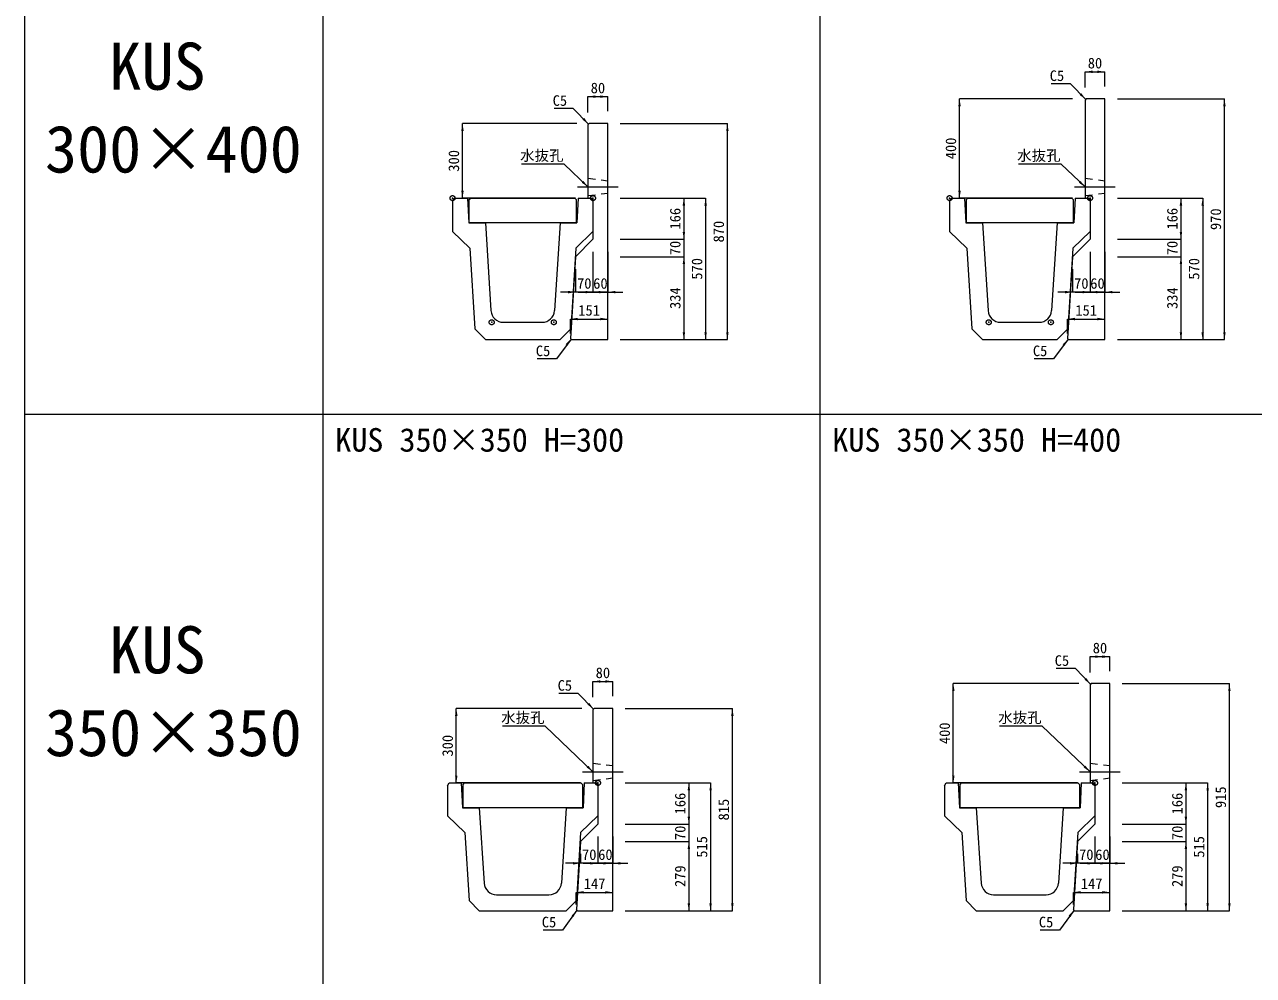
# Model space of a CAD drawing. Units: millimetres at full size, sheet at 1:40. Extents: x 86 to 35886, y -15691 to 10257.
# Drawn here: x 86 to 5031, y -8851 to -5022 of the extents above; entities that cross this region are included whole.
import ezdxf
from ezdxf.enums import TextEntityAlignment as Align

# ---------------------------------------------------------------- set-up
doc = ezdxf.new("R2010")
doc.units = ezdxf.units.MM
doc.header["$LTSCALE"] = 40
doc.header["$PDMODE"] = 32
doc.header["$PDSIZE"] = 20
doc.linetypes.add('USER1', pattern=[28.575, 19.05, -3.175, 3.175, -3.175])
doc.linetypes.add('USER2', pattern=[1.35, 0.75, -0.6])
for name, color, linetype, lineweight in [('パネックスKUS', 2, 'Continuous', 20), ('図枠', 5, 'Continuous', 13), ('寸法線', 7, 'Continuous', 13), ('引出線', 4, 'Continuous', 13), ('本体', 2, 'Continuous', 13), ('補助線', 8, 'USER1', 13)]:
    doc.layers.add(name, color=color, linetype=linetype, lineweight=lineweight)
doc.layers.add('文字', color=7, linetype='Continuous')
doc.styles.add('ＭＳ ゴシック', font='')
doc.styles.get('ＭＳ ゴシック').set_extended_font_data('MS Gothic')

# ---------------------------------------------------------------- blocks, each defined once
blk = doc.blocks.new('filled_arrow')
at = {"color": 0, "linetype": 'Continuous', "lineweight": -2}
blk.add_solid([(7.5, 1.25), (0, 0), (7.5, -1.25)], dxfattribs=at)

msp = doc.modelspace()

# ---------------------------------------------------------------- linework, layer by layer
at = {"layer": 'パネックスKUS'}
for p, q in [((4358.23, -5320.5), (4353.23, -5325.5)), ((4353.23, -5325.5), (4353.23, -5720.5)), ((4433.23, -5320.5), (4358.23, -5320.5)), ((4433.23, -6290.5), (4433.23, -5320.5)), ((2358.23, -5420.5), (2353.23, -5425.5)), ((2353.23, -5425.5), (2353.23, -5720.5)), ((2433.23, -5420.5), (2358.23, -5420.5)), ((2433.23, -6290.5), (2433.23, -5420.5)), ((2353.23, -5720.5), (2373.23, -5720.5)), ((2373.23, -5720.5), (2373.23, -5886.5)), ((4353.23, -5720.5), (4373.23, -5720.5)), ((4373.23, -5720.5), (4373.23, -5886.5)), ((2373.23, -5886.5), (2303.23, -5956.5)), ((4373.23, -5886.5), (4303.23, -5956.5)), ((2303.23, -5956.5), (2282.55, -6285.51)), ((4303.23, -5956.5), (4282.55, -6285.51)), ((2287.23, -6290.5), (2282.55, -6285.51)), ((2287.23, -6290.5), (2433.23, -6290.5)), ((4287.23, -6290.5), (4282.55, -6285.51)), ((4287.23, -6290.5), (4433.23, -6290.5)), ((4378.23, -7675.56), (4373.23, -7680.56)), ((4373.23, -7680.56), (4373.23, -8075.56)), ((4453.23, -7675.56), (4378.23, -7675.56)), ((4453.23, -8590.56), (4453.23, -7675.56)), ((2378.23, -7775.56), (2373.23, -7780.56)), ((2373.23, -7780.56), (2373.23, -8075.56)), ((2453.23, -7775.56), (2378.23, -7775.56)), ((2453.23, -8590.56), (2453.23, -7775.56)), ((2373.23, -8075.56), (2393.23, -8075.56)), ((2393.23, -8075.56), (2393.23, -8241.56)), ((4373.23, -8075.56), (4393.23, -8075.56)), ((4393.23, -8075.56), (4393.23, -8241.56)), ((2393.23, -8241.56), (2323.23, -8311.56)), ((4393.23, -8241.56), (4323.23, -8311.56)), ((2323.23, -8311.56), (2306.54, -8585.57)), ((4323.23, -8311.56), (4306.54, -8585.57)), ((2311.23, -8590.56), (2306.54, -8585.57)), ((2311.23, -8590.56), (2453.23, -8590.56)), ((4311.23, -8590.56), (4306.54, -8585.57)), ((4311.23, -8590.56), (4453.23, -8590.56))]:
    msp.add_line(p, q, dxfattribs=at)
at = {"layer": 'パネックスKUS', "linetype": 'USER2', "lineweight": 9}
for p, q in [((2353.23, -5640.5), (2433.23, -5650.5)), ((4353.23, -5640.5), (4433.23, -5650.5)), ((2353.23, -5710.5), (2433.23, -5700.5)), ((4353.23, -5710.5), (4433.23, -5700.5)), ((2373.23, -7995.56), (2453.23, -8005.56)), ((4373.23, -7995.56), (4453.23, -8005.56)), ((2373.23, -8065.56), (2453.23, -8055.56)), ((4373.23, -8065.56), (4453.23, -8055.56))]:
    msp.add_line(p, q, dxfattribs=at)
at = {"layer": '図枠'}
for p, q in [((86.23, -1890.56), (86.23, -15590.56)), ((1286.23, -1890.56), (1286.23, -15590.56)), ((3286.23, -1890.56), (3286.23, -15590.56)), ((86.23, -6590.56), (17286.23, -6590.56))]:
    msp.add_line(p, q, dxfattribs=at)
at = {"layer": '寸法線'}
for p, q in [((4353.23, -5211.95), (4433.23, -5211.95)), ((4353.23, -5275.5), (4353.23, -5211.95)), ((4433.23, -5270.5), (4433.23, -5211.95)), ((2353.23, -5311.95), (2433.23, -5311.95)), ((2353.23, -5375.5), (2353.23, -5311.95)), ((2433.23, -5370.5), (2433.23, -5311.95)), ((3848.23, -5720.5), (3848.23, -5320.5)), ((4303.23, -5320.5), (3848.23, -5320.5)), ((4483.23, -5320.5), (4914.07, -5320.5)), ((4914.07, -6290.5), (4914.07, -5320.5)), ((1848.23, -5720.5), (1848.23, -5420.5)), ((2308.23, -5420.5), (1848.23, -5420.5)), ((2483.23, -5420.5), (2914.07, -5420.5)), ((2914.07, -6290.5), (2914.07, -5420.5)), ((2303.23, -5720.5), (1848.23, -5720.5)), ((2483.23, -5720.5), (2826.57, -5720.5)), ((2483.23, -5720.5), (2739.07, -5720.5)), ((2739.07, -5720.5), (2739.07, -5886.5)), ((2826.57, -5720.5), (2826.57, -6290.5)), ((4303.23, -5720.5), (3848.23, -5720.5)), ((4483.23, -5720.5), (4826.57, -5720.5)), ((4483.23, -5720.5), (4739.07, -5720.5)), ((4739.07, -5720.5), (4739.07, -5886.5)), ((4826.57, -5720.5), (4826.57, -6290.5)), ((2739.07, -5826.5), (2739.07, -6016.5)), ((4739.07, -5826.5), (4739.07, -6016.5)), ((2483.23, -5886.5), (2739.07, -5886.5)), ((2483.23, -5886.5), (2739.07, -5886.5)), ((4483.23, -5886.5), (4739.07, -5886.5)), ((4483.23, -5886.5), (4739.07, -5886.5)), ((2373.23, -5936.5), (2373.23, -6099.09)), ((2373.23, -5936.5), (2373.23, -6099.09)), ((2433.23, -5936.5), (2433.23, -6099.09)), ((2483.23, -5956.5), (2739.07, -5956.5)), ((2483.23, -5956.5), (2739.07, -5956.5)), ((2739.07, -5956.5), (2739.07, -6290.5)), ((4373.23, -5936.5), (4373.23, -6099.09)), ((4373.23, -5936.5), (4373.23, -6099.09)), ((4433.23, -5936.5), (4433.23, -6099.09)), ((4483.23, -5956.5), (4739.07, -5956.5)), ((4483.23, -5956.5), (4739.07, -5956.5)), ((4739.07, -5956.5), (4739.07, -6290.5)), ((2303.23, -6006.5), (2303.23, -6099.09)), ((4303.23, -6006.5), (4303.23, -6099.09)), ((2433.23, -6099.09), (2243.23, -6099.09)), ((2313.23, -6099.09), (2493.23, -6099.09)), ((4433.23, -6099.09), (4243.23, -6099.09)), ((4313.23, -6099.09), (4493.23, -6099.09)), ((2282.23, -6207.51), (2433.23, -6207.51)), ((2282.23, -6265.5), (2282.23, -6207.51)), ((2433.23, -6265.5), (2433.23, -6207.51)), ((4282.23, -6207.51), (4433.23, -6207.51)), ((4282.23, -6265.5), (4282.23, -6207.51)), ((4433.23, -6265.5), (4433.23, -6207.51)), ((2483.23, -6290.5), (2914.07, -6290.5)), ((2483.23, -6290.5), (2826.57, -6290.5)), ((2483.23, -6290.5), (2739.07, -6290.5)), ((4483.23, -6290.5), (4914.07, -6290.5)), ((4483.23, -6290.5), (4826.57, -6290.5)), ((4483.23, -6290.5), (4739.07, -6290.5)), ((4373.23, -7567.01), (4453.23, -7567.01)), ((4373.23, -7630.56), (4373.23, -7567.01)), ((4453.23, -7625.56), (4453.23, -7567.01)), ((2373.23, -7667.01), (2453.23, -7667.01)), ((2373.23, -7730.56), (2373.23, -7667.01)), ((2453.23, -7725.56), (2453.23, -7667.01)), ((3823.23, -8075.56), (3823.23, -7675.56)), ((4328.23, -7675.56), (3823.23, -7675.56)), ((4503.23, -7675.56), (4934.07, -7675.56)), ((4934.07, -8590.56), (4934.07, -7675.56)), ((1823.23, -8075.56), (1823.23, -7775.56)), ((2328.23, -7775.56), (1823.23, -7775.56)), ((2503.23, -7775.56), (2934.07, -7775.56)), ((2934.07, -8590.56), (2934.07, -7775.56)), ((2323.23, -8075.56), (1823.23, -8075.56)), ((2503.23, -8075.56), (2846.57, -8075.56)), ((2503.23, -8075.56), (2759.07, -8075.56)), ((2759.07, -8075.56), (2759.07, -8241.56)), ((2846.57, -8075.56), (2846.57, -8590.56)), ((4323.23, -8075.56), (3823.23, -8075.56)), ((4503.23, -8075.56), (4846.57, -8075.56)), ((4503.23, -8075.56), (4759.07, -8075.56)), ((4759.07, -8075.56), (4759.07, -8241.56)), ((4846.57, -8075.56), (4846.57, -8590.56)), ((2759.07, -8181.56), (2759.07, -8371.56)), ((4759.07, -8181.56), (4759.07, -8371.56)), ((2503.23, -8241.56), (2759.07, -8241.56)), ((2503.23, -8241.56), (2759.07, -8241.56)), ((4503.23, -8241.56), (4759.07, -8241.56)), ((4503.23, -8241.56), (4759.07, -8241.56)), ((2393.23, -8291.56), (2393.23, -8399.16)), ((2393.23, -8291.56), (2393.23, -8399.16)), ((2453.23, -8291.56), (2453.23, -8399.16)), ((4393.23, -8291.56), (4393.23, -8399.16)), ((4393.23, -8291.56), (4393.23, -8399.16)), ((4453.23, -8291.56), (4453.23, -8399.16)), ((2503.23, -8311.56), (2759.07, -8311.56)), ((2503.23, -8311.56), (2759.07, -8311.56)), ((2759.07, -8311.56), (2759.07, -8590.56)), ((4503.23, -8311.56), (4759.07, -8311.56)), ((4503.23, -8311.56), (4759.07, -8311.56)), ((4759.07, -8311.56), (4759.07, -8590.56)), ((2453.23, -8399.16), (2263.23, -8399.16)), ((2323.23, -8361.56), (2323.23, -8399.16)), ((2333.23, -8399.16), (2513.23, -8399.16)), ((4453.23, -8399.16), (4263.23, -8399.16)), ((4323.23, -8361.56), (4323.23, -8399.16)), ((4333.23, -8399.16), (4513.23, -8399.16)), ((2306.23, -8516.05), (2453.23, -8516.05)), ((2306.23, -8565.56), (2306.23, -8516.05)), ((2453.23, -8565.56), (2453.23, -8516.05)), ((4306.23, -8516.05), (4453.23, -8516.05)), ((4306.23, -8565.56), (4306.23, -8516.05)), ((4453.23, -8565.56), (4453.23, -8516.05)), ((2503.23, -8590.56), (2934.07, -8590.56)), ((2503.23, -8590.56), (2846.57, -8590.56)), ((2503.23, -8590.56), (2759.07, -8590.56)), ((4503.23, -8590.56), (4934.07, -8590.56)), ((4503.23, -8590.56), (4846.57, -8590.56)), ((4503.23, -8590.56), (4759.07, -8590.56))]:
    msp.add_line(p, q, dxfattribs=at)
at = {"layer": '引出線'}
for points in [[(4355.73, -5323), (4294.24, -5260.29), (4216.47, -5260.29)], [(2355.73, -5423), (2294.24, -5360.29), (2216.47, -5360.29)], [(2353.23, -5675.5), (2257, -5583.77), (2085.26, -5583.77)], [(4353.23, -5675.5), (4257, -5583.77), (4085.26, -5583.77)], [(2284.89, -6288), (2226.46, -6368.26), (2148.69, -6368.26)], [(4284.89, -6288), (4226.46, -6368.26), (4148.69, -6368.26)], [(4375.73, -7678.06), (4314.24, -7615.35), (4236.47, -7615.35)], [(2375.73, -7778.06), (2314.24, -7715.35), (2236.47, -7715.35)], [(2373.23, -8030.56), (2180.77, -7847.12), (2009.03, -7847.12)], [(4373.23, -8030.56), (4180.77, -7847.12), (4009.03, -7847.12)], [(2308.88, -8588.07), (2250.46, -8668.33), (2172.69, -8668.33)], [(4308.88, -8588.07), (4250.46, -8668.33), (4172.69, -8668.33)]]:
    msp.add_lwpolyline(points, dxfattribs=at)
at = {"layer": '本体'}
for p, q in [((1808.23, -5732.5), (1814.23, -5720.5)), ((1808.23, -5732.5), (1808.23, -5854.5)), ((1814.23, -5720.5), (1868.23, -5720.5)), ((1868.23, -5720.5), (1873.23, -5820.5)), ((2313.23, -5720.5), (2308.23, -5820.5)), ((2313.23, -5720.5), (2367.23, -5720.5)), ((2373.23, -5732.5), (2367.23, -5720.5)), ((2373.23, -5732.5), (2373.23, -5854.5)), ((3808.23, -5732.5), (3814.23, -5720.5)), ((3808.23, -5732.5), (3808.23, -5854.5)), ((3814.23, -5720.5), (3868.23, -5720.5)), ((3868.23, -5720.5), (3873.23, -5820.5)), ((4313.23, -5720.5), (4308.23, -5820.5)), ((4313.23, -5720.5), (4367.23, -5720.5)), ((4373.23, -5732.5), (4367.23, -5720.5)), ((4373.23, -5732.5), (4373.23, -5854.5)), ((1873.23, -5820.5), (1940.73, -5820.5)), ((1940.73, -5820.5), (1962.8, -6173.62)), ((2240.73, -5820.5), (2218.66, -6173.62)), ((2240.73, -5820.5), (2308.23, -5820.5)), ((3873.23, -5820.5), (3940.73, -5820.5)), ((3940.73, -5820.5), (3962.8, -6173.62)), ((4240.73, -5820.5), (4218.66, -6173.62)), ((4240.73, -5820.5), (4308.23, -5820.5)), ((1808.23, -5854.5), (1877.73, -5921.5)), ((2373.23, -5854.5), (2303.73, -5921.5)), ((3808.23, -5854.5), (3877.73, -5921.5)), ((4373.23, -5854.5), (4303.73, -5921.5)), ((1877.73, -5921.5), (1897.33, -6247.1)), ((2303.73, -5921.5), (2284.13, -6247.1)), ((3877.73, -5921.5), (3897.33, -6247.1)), ((4303.73, -5921.5), (4284.13, -6247.1)), ((2012.7, -6220.5), (2168.76, -6220.5)), ((4012.7, -6220.5), (4168.76, -6220.5)), ((1940.73, -6290.5), (1897.33, -6247.1)), ((2240.73, -6290.5), (2284.13, -6247.1)), ((3940.73, -6290.5), (3897.33, -6247.1)), ((4240.73, -6290.5), (4284.13, -6247.1)), ((1940.73, -6290.5), (2240.73, -6290.5)), ((3940.73, -6290.5), (4240.73, -6290.5)), ((1788.23, -8087.56), (1794.23, -8075.56)), ((1788.23, -8087.56), (1788.23, -8207.56)), ((1794.23, -8075.56), (1843.23, -8075.56)), ((1843.23, -8075.56), (1848.23, -8175.56)), ((2338.23, -8075.56), (2333.23, -8175.56)), ((2338.23, -8075.56), (2387.23, -8075.56)), ((2393.23, -8087.56), (2387.23, -8075.56)), ((2393.23, -8087.56), (2393.23, -8207.56)), ((3788.23, -8087.56), (3794.23, -8075.56)), ((3788.23, -8087.56), (3788.23, -8207.56)), ((3794.23, -8075.56), (3843.23, -8075.56)), ((3843.23, -8075.56), (3848.23, -8175.56)), ((4338.23, -8075.56), (4333.23, -8175.56)), ((4338.23, -8075.56), (4387.23, -8075.56)), ((4393.23, -8087.56), (4387.23, -8075.56)), ((4393.23, -8087.56), (4393.23, -8207.56)), ((1788.23, -8207.56), (1857.73, -8274.56)), ((1848.23, -8175.56), (1915.73, -8175.56)), ((1915.73, -8175.56), (1935.22, -8478.77)), ((2265.73, -8175.56), (2246.24, -8478.77)), ((2265.73, -8175.56), (2333.23, -8175.56)), ((2393.23, -8207.56), (2323.73, -8274.56)), ((3788.23, -8207.56), (3857.73, -8274.56)), ((3848.23, -8175.56), (3915.73, -8175.56)), ((3915.73, -8175.56), (3935.22, -8478.77)), ((4265.73, -8175.56), (4246.24, -8478.77)), ((4265.73, -8175.56), (4333.23, -8175.56)), ((4393.23, -8207.56), (4323.73, -8274.56)), ((1857.73, -8274.56), (1874.71, -8549.54)), ((2323.73, -8274.56), (2306.75, -8549.54)), ((3857.73, -8274.56), (3874.71, -8549.54)), ((4323.73, -8274.56), (4306.75, -8549.54)), ((1915.73, -8590.56), (1874.71, -8549.54)), ((1985.12, -8525.56), (2196.34, -8525.56)), ((2265.73, -8590.56), (2306.75, -8549.54)), ((3915.73, -8590.56), (3874.71, -8549.54)), ((3985.12, -8525.56), (4196.34, -8525.56)), ((4265.73, -8590.56), (4306.75, -8549.54)), ((1915.73, -8590.56), (2265.73, -8590.56)), ((3915.73, -8590.56), (4265.73, -8590.56))]:
    msp.add_line(p, q, dxfattribs=at)
at = {"layer": '本体', "lineweight": 20}
for points in [[(1875.73, -5820.5), (1875.73, -5726.5), (1881.73, -5720.5), (2299.73, -5720.5), (2305.73, -5726.5), (2305.73, -5820.5)], [(3875.73, -5820.5), (3875.73, -5726.5), (3881.73, -5720.5), (4299.73, -5720.5), (4305.73, -5726.5), (4305.73, -5820.5)], [(1850.73, -8175.56), (1850.73, -8081.56), (1856.73, -8075.56), (2324.73, -8075.56), (2330.73, -8081.56), (2330.73, -8175.56)], [(3850.73, -8175.56), (3850.73, -8081.56), (3856.73, -8075.56), (4324.73, -8075.56), (4330.73, -8081.56), (4330.73, -8175.56)]]:
    msp.add_lwpolyline(points, close=True, dxfattribs=at)
at = {"layer": '本体'}
for centre, start, end in [((2012.7, -6170.5), 183.57633, 270), ((2168.76, -6170.5), 270, 356.42367), ((4012.7, -6170.5), 183.57633, 270), ((4168.76, -6170.5), 270, 356.42367), ((1985.12, -8475.56), 183.67824, 270), ((2196.34, -8475.56), 270, 356.32176), ((3985.12, -8475.56), 183.67824, 270), ((4196.34, -8475.56), 270, 356.32176)]:
    msp.add_arc(centre, 50, start, end, dxfattribs=at)
at = {"layer": '補助線'}
for p, q in [((2311.37, -5675.5), (2475.09, -5675.5)), ((4311.37, -5675.5), (4475.09, -5675.5)), ((2331.37, -8030.56), (2495.09, -8030.56)), ((4331.37, -8030.56), (4495.09, -8030.56))]:
    msp.add_line(p, q, dxfattribs=at)
for p in [(1808.23, -5720.5), (2373.23, -5720.5), (3808.23, -5720.5), (4373.23, -5720.5), (1965.73, -6220.5), (2215.73, -6220.5), (3965.73, -6220.5), (4215.73, -6220.5), (2393.23, -8075.56), (4393.23, -8075.56)]:
    msp.add_point(p, dxfattribs=at)

# ---------------------------------------------------------------- block references
at = {"layer": '寸法線', "xscale": 4, "yscale": 4}
for p in [(4353.23, -5211.95), (2353.23, -5311.95), (2373.23, -6099.09), (2433.23, -6099.09), (4373.23, -6099.09), (4433.23, -6099.09), (2282.23, -6207.51), (4282.23, -6207.51), (4373.23, -7567.01), (2373.23, -7667.01), (2393.23, -8399.16), (2453.23, -8399.16), (4393.23, -8399.16), (4453.23, -8399.16), (2306.23, -8516.05), (4306.23, -8516.05)]:
    msp.add_blockref('filled_arrow', p, dxfattribs=at)
for p, rotation in [((4433.23, -5211.95), 180), ((2433.23, -5311.95), 180), ((3848.23, -5320.5), 270), ((4914.07, -5320.5), 270), ((1848.23, -5420.5), 270), ((2914.07, -5420.5), 270), ((1848.23, -5720.5), 90), ((2739.07, -5720.5), 270), ((2826.57, -5720.5), 270), ((3848.23, -5720.5), 90), ((4739.07, -5720.5), 270), ((4826.57, -5720.5), 270), ((2739.07, -5886.5), 90), ((2739.07, -5886.5), 90), ((4739.07, -5886.5), 90), ((4739.07, -5886.5), 90), ((2739.07, -5956.5), 270), ((2739.07, -5956.5), 270), ((4739.07, -5956.5), 270), ((4739.07, -5956.5), 270), ((2303.23, -6099.09), 180), ((2373.23, -6099.09), 180), ((4303.23, -6099.09), 180), ((4373.23, -6099.09), 180), ((2433.23, -6207.51), 180), ((4433.23, -6207.51), 180), ((2739.07, -6290.5), 90), ((2826.57, -6290.5), 90), ((2914.07, -6290.5), 90), ((4739.07, -6290.5), 90), ((4826.57, -6290.5), 90), ((4914.07, -6290.5), 90), ((4453.23, -7567.01), 180), ((2453.23, -7667.01), 180), ((3823.23, -7675.56), 270), ((4934.07, -7675.56), 270), ((1823.23, -7775.56), 270), ((2934.07, -7775.56), 270), ((1823.23, -8075.56), 90), ((3823.23, -8075.56), 90), ((2759.07, -8075.56), 270), ((2846.57, -8075.56), 270), ((4759.07, -8075.56), 270), ((4846.57, -8075.56), 270), ((2759.07, -8241.56), 90), ((2759.07, -8241.56), 90), ((4759.07, -8241.56), 90), ((4759.07, -8241.56), 90), ((2759.07, -8311.56), 270), ((2759.07, -8311.56), 270), ((4759.07, -8311.56), 270), ((4759.07, -8311.56), 270), ((2323.23, -8399.16), 180), ((2393.23, -8399.16), 180), ((4323.23, -8399.16), 180), ((4393.23, -8399.16), 180), ((2453.23, -8516.05), 180), ((4453.23, -8516.05), 180), ((2759.07, -8590.56), 90), ((2846.57, -8590.56), 90), ((2934.07, -8590.56), 90), ((4759.07, -8590.56), 90), ((4846.57, -8590.56), 90), ((4934.07, -8590.56), 90)]:
    msp.add_blockref('filled_arrow', p, dxfattribs=dict(at, rotation=rotation))
at = {"layer": '引出線', "xscale": 4, "yscale": 4}
for p, rotation in [((4355.73, -5323), 134.4), ((2355.73, -5423), 134.4), ((2353.23, -5675.5), 136.4), ((4353.23, -5675.5), 136.4), ((2284.89, -6288), 233.9), ((4284.89, -6288), 233.9), ((4375.73, -7678.06), 134.4), ((2375.73, -7778.06), 134.4), ((2373.23, -8030.56), 136.4), ((4373.23, -8030.56), 136.4), ((2308.88, -8588.07), 233.9), ((4308.88, -8588.07), 233.9)]:
    msp.add_blockref('filled_arrow', p, dxfattribs=dict(at, rotation=rotation))

# ---------------------------------------------------------------- texts
at = {"layer": '寸法線', "style": 'ＭＳ ゴシック'}
for s, p in [('80', (4393.23, -5176.95)), ('80', (2393.23, -5276.95)), ('70', (2338.23, -6064.09)), ('60', (2403.23, -6064.09)), ('70', (4338.23, -6064.09)), ('60', (4403.23, -6064.09)), ('151', (2357.73, -6172.51)), ('151', (4357.73, -6172.51)), ('80', (4413.23, -7532.01)), ('80', (2413.23, -7632.01)), ('70', (2358.23, -8364.16)), ('60', (2423.23, -8364.16)), ('70', (4358.23, -8364.16)), ('60', (4423.23, -8364.16)), ('147', (2379.73, -8481.05)), ('147', (4379.73, -8481.05))]:
    msp.add_text(s, height=42.72, dxfattribs=at).set_placement(p, align=Align.MIDDLE_CENTER)
for s, p in [('400', (3813.23, -5520.5)), ('300', (1813.23, -5570.5)), ('166', (2704.07, -5803.5)), ('166', (4704.07, -5803.5)), ('970', (4879.07, -5805.5)), ('870', (2879.07, -5855.5)), ('70', (2704.07, -5921.5)), ('70', (4704.07, -5921.5)), ('570', (2791.57, -6005.5)), ('570', (4791.57, -6005.5)), ('334', (2704.07, -6123.5)), ('334', (4704.07, -6123.5)), ('400', (3788.23, -7875.56)), ('300', (1788.23, -7925.56)), ('915', (4899.07, -8133.06)), ('166', (2724.07, -8158.56)), ('815', (2899.07, -8183.06)), ('166', (4724.07, -8158.56)), ('70', (2724.07, -8276.56)), ('70', (4724.07, -8276.56)), ('515', (2811.57, -8333.06)), ('515', (4811.57, -8333.06)), ('279', (2724.07, -8451.06)), ('279', (4724.07, -8451.06))]:
    msp.add_text(s, height=42.72, rotation=90, dxfattribs=at).set_placement(p, align=Align.MIDDLE_CENTER)
at = {"layer": '引出線', "style": 'ＭＳ ゴシック'}
for s, p in [('C5', (4269.24, -5206.29)), ('C5', (2269.24, -5306.29)), ('水抜孔', (2254.75, -5527.49)), ('水抜孔', (4254.75, -5527.49)), ('C5', (2201.46, -6314.26)), ('C5', (4201.46, -6314.26)), ('C5', (4289.24, -7561.35)), ('C5', (2289.24, -7661.35)), ('水抜孔', (2178.52, -7790.83)), ('水抜孔', (4178.52, -7790.83)), ('C5', (2225.46, -8614.33)), ('C5', (4225.46, -8614.33))]:
    msp.add_text(s, height=42.72, dxfattribs=at).set_placement(p, align=Align.TOP_RIGHT)
at = {"layer": '文字', "style": 'ＭＳ ゴシック'}
for s, p in [('KUS ', (427.23, -5094.4)), ('300×400', (168.23, -5427.73)), ('KUS ', (427.23, -7444.4)), ('350×350', (168.23, -7777.73))]:
    msp.add_text(s, height=189.9, dxfattribs=at).set_placement(p, align=Align.TOP_LEFT)
for s, p in [('KUS 350×350 H=300', (1336.23, -6770.06)), ('KUS 350×350 H=400', (3336.23, -6770.06))]:
    msp.add_text(s, height=94.94, dxfattribs=at).set_placement(p, align=Align.BOTTOM_LEFT)

doc.saveas('drawing.dxf')
